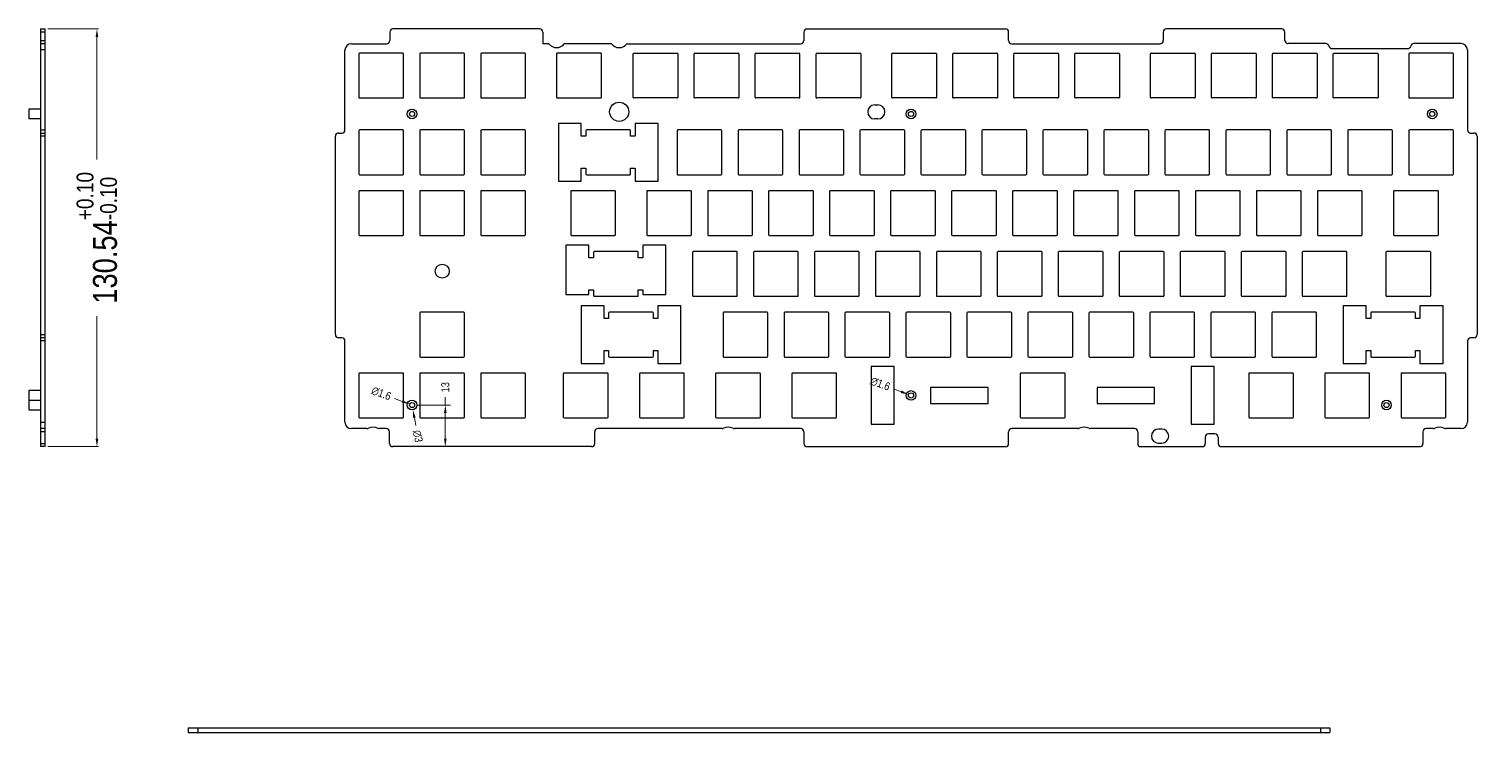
# Model space of a CAD drawing. Header units: millimetres. Extents: x 2821 to 3746, y 113 to 422.
# Drawn here: x 3293.8 to 3746.3, y 113 to 333 of the extents above; entities that cross this region are included whole.
import ezdxf

# ---------------------------------------------------------------- set-up
doc = ezdxf.new("R2010")
doc.units = ezdxf.units.MM
doc.header["$LTSCALE"] = 30.734
doc.layers.get('0').update_dxf_attribs({"linetype": 'CONTINUOUS'})
doc.styles.get("Standard").update_dxf_attribs({"font": 'txt', "width": 0.85})

msp = doc.modelspace()

# ---------------------------------------------------------------- linework, layer by layer
at = {"color": 5, "linetype": 'Continuous'}
for p, q in [((3297.45, 333.02), (3297.45, 202.47)), ((3297.45, 333.02), (3298.95, 333.02)), ((3298.95, 332.02), (3297.45, 332.02)), ((3298.95, 202.47), (3298.95, 333.02)), ((3406.59, 332.02), (3406.59, 329.37)), ((3453.42, 333.02), (3407.59, 333.02)), ((3535.94, 332.02), (3535.94, 329.37)), ((3536.94, 333.02), (3598.94, 333.02)), ((3599.94, 329.37), (3599.94, 332.02)), ((3648.26, 332.02), (3648.26, 329.37)), ((3685.26, 333.02), (3649.26, 333.02)), ((3686.26, 329.44), (3686.26, 332.02)), ((3297.45, 329.44), (3298.95, 329.44)), ((3297.45, 328.44), (3298.95, 328.44)), ((3298.95, 326.44), (3297.45, 326.44)), ((3392.59, 301.49), (3392.59, 326.37)), ((3394.59, 328.37), (3405.59, 328.37)), ((3456.32, 328.37), (3454.42, 328.37)), ((3475.86, 328.37), (3461.12, 328.37)), ((3480.83, 328.37), (3534.94, 328.37)), ((3480.83, 328.37), (3534.94, 328.37)), ((3600.94, 328.37), (3647.26, 328.37)), ((3699.06, 328.44), (3687.26, 328.44)), ((3701.01, 326.89), (3724.61, 326.89)), ((3741.29, 328.44), (3726.56, 328.44)), ((3743.29, 326.44), (3743.29, 301.49)), ((3396.9, 325.24), (3396.9, 311.64)), ((3410.7, 325.44), (3397.1, 325.44)), ((3410.9, 311.64), (3410.9, 325.24)), ((3415.95, 325.24), (3415.95, 311.64)), ((3429.75, 325.44), (3416.15, 325.44)), ((3429.95, 311.64), (3429.95, 325.24)), ((3435, 325.24), (3435, 311.64)), ((3448.8, 325.44), (3435.2, 325.44)), ((3449, 311.64), (3449, 325.24)), ((3458.72, 325.27), (3458.72, 311.67)), ((3472.52, 325.47), (3458.92, 325.47)), ((3472.72, 311.67), (3472.72, 325.27)), ((3482.63, 311.64), (3482.63, 325.24)), ((3482.83, 325.44), (3496.43, 325.44)), ((3496.63, 325.24), (3496.63, 311.64)), ((3501.68, 311.64), (3501.68, 325.24)), ((3501.88, 325.44), (3515.48, 325.44)), ((3515.68, 325.24), (3515.68, 311.64)), ((3520.73, 311.64), (3520.73, 325.24)), ((3520.93, 325.44), (3534.53, 325.44)), ((3534.73, 311.64), (3534.73, 325.24)), ((3539.78, 311.64), (3539.78, 325.24)), ((3539.98, 325.44), (3553.58, 325.44)), ((3553.78, 325.24), (3553.78, 311.64)), ((3563.43, 311.64), (3563.43, 325.24)), ((3563.63, 325.44), (3577.23, 325.44)), ((3577.43, 325.24), (3577.43, 311.64)), ((3582.48, 311.64), (3582.48, 325.24)), ((3582.68, 325.44), (3596.28, 325.44)), ((3596.48, 325.24), (3596.48, 311.64)), ((3601.53, 311.64), (3601.53, 325.24)), ((3601.73, 325.44), (3615.33, 325.44)), ((3615.53, 325.24), (3615.53, 311.64)), ((3620.58, 311.64), (3620.58, 325.24)), ((3620.78, 325.44), (3634.38, 325.44)), ((3634.58, 325.24), (3634.58, 311.64)), ((3644.24, 311.64), (3644.24, 325.24)), ((3644.44, 325.44), (3658.04, 325.44)), ((3658.24, 325.24), (3658.24, 311.64)), ((3663.29, 311.64), (3663.29, 325.24)), ((3663.49, 325.44), (3677.09, 325.44)), ((3677.29, 325.24), (3677.29, 311.64)), ((3682.34, 311.64), (3682.34, 325.24)), ((3682.54, 325.44), (3696.14, 325.44)), ((3696.34, 325.24), (3696.34, 311.64)), ((3701.39, 311.64), (3701.39, 325.24)), ((3701.59, 325.44), (3715.19, 325.44)), ((3715.39, 325.24), (3715.39, 311.64)), ((3724.95, 325.24), (3724.95, 311.64)), ((3738.75, 325.44), (3725.15, 325.44)), ((3738.95, 311.64), (3738.95, 325.24)), ((3293.85, 307.96), (3293.85, 304.96)), ((3297.45, 307.96), (3293.85, 307.96)), ((3397.1, 311.44), (3410.7, 311.44)), ((3416.15, 311.44), (3429.75, 311.44)), ((3435.2, 311.44), (3448.8, 311.44)), ((3458.92, 311.47), (3472.52, 311.47)), ((3496.43, 311.44), (3482.83, 311.44)), ((3515.48, 311.44), (3501.88, 311.44)), ((3534.53, 311.44), (3520.93, 311.44)), ((3553.58, 311.44), (3539.98, 311.44)), ((3558.1, 309.3), (3559.1, 309.3)), ((3577.23, 311.44), (3563.63, 311.44)), ((3596.28, 311.44), (3582.68, 311.44)), ((3615.33, 311.44), (3601.73, 311.44)), ((3634.38, 311.44), (3620.78, 311.44)), ((3658.04, 311.44), (3644.44, 311.44)), ((3677.09, 311.44), (3663.49, 311.44)), ((3696.14, 311.44), (3682.54, 311.44)), ((3715.19, 311.44), (3701.59, 311.44)), ((3725.15, 311.44), (3738.75, 311.44)), ((3297.45, 304.96), (3293.85, 304.96)), ((3466.42, 303.47), (3459.27, 303.47)), ((3459.27, 303.47), (3459.27, 285.47)), ((3466.42, 299.47), (3466.42, 303.47)), ((3490.45, 303.47), (3483.25, 303.47)), ((3483.25, 303.47), (3483.25, 299.47)), ((3490.45, 285.47), (3490.45, 303.47)), ((3559.1, 304.9), (3558.1, 304.9)), ((3297.45, 301.49), (3298.95, 301.49)), ((3297.45, 300.49), (3298.95, 300.49)), ((3298.95, 299.49), (3297.45, 299.49)), ((3389.59, 237.49), (3389.59, 299.49)), ((3390.59, 300.49), (3391.59, 300.49)), ((3396.9, 301.21), (3396.9, 287.71)), ((3410.65, 301.46), (3397.15, 301.46)), ((3410.9, 287.71), (3410.9, 301.21)), ((3415.95, 301.21), (3415.95, 287.71)), ((3429.7, 301.46), (3416.2, 301.46)), ((3429.95, 287.71), (3429.95, 301.21)), ((3435, 301.21), (3435, 287.71)), ((3448.75, 301.46), (3435.25, 301.46)), ((3449, 287.71), (3449, 301.21)), ((3467.86, 299.47), (3466.42, 299.47)), ((3467.86, 301.18), (3467.86, 299.47)), ((3481.55, 301.46), (3468.14, 301.46)), ((3481.83, 299.47), (3481.83, 301.18)), ((3483.13, 299.47), (3481.83, 299.47)), ((3496.35, 301.21), (3496.35, 287.71)), ((3510.1, 301.46), (3496.6, 301.46)), ((3510.35, 287.71), (3510.35, 301.21)), ((3515.4, 301.21), (3515.4, 287.71)), ((3529.15, 301.46), (3515.65, 301.46)), ((3529.4, 287.71), (3529.4, 301.21)), ((3534.45, 301.21), (3534.45, 287.71)), ((3548.2, 301.46), (3534.7, 301.46)), ((3548.45, 287.71), (3548.45, 301.21)), ((3553.5, 301.21), (3553.5, 287.71)), ((3567.25, 301.46), (3553.75, 301.46)), ((3567.5, 287.71), (3567.5, 301.21)), ((3572.55, 301.21), (3572.55, 287.71)), ((3586.3, 301.46), (3572.8, 301.46)), ((3586.55, 287.71), (3586.55, 301.21)), ((3591.6, 301.21), (3591.6, 287.71)), ((3605.35, 301.46), (3591.85, 301.46)), ((3605.6, 287.71), (3605.6, 301.21)), ((3610.65, 301.21), (3610.65, 287.71)), ((3624.4, 301.46), (3610.9, 301.46)), ((3624.65, 287.71), (3624.65, 301.21)), ((3629.7, 301.21), (3629.7, 287.71)), ((3643.45, 301.46), (3629.95, 301.46)), ((3643.7, 287.71), (3643.7, 301.21)), ((3648.75, 301.21), (3648.75, 287.71)), ((3662.5, 301.46), (3649, 301.46)), ((3662.75, 287.71), (3662.75, 301.21)), ((3667.8, 301.21), (3667.8, 287.71)), ((3681.55, 301.46), (3668.05, 301.46)), ((3681.8, 287.71), (3681.8, 301.21)), ((3686.85, 301.21), (3686.85, 287.71)), ((3700.6, 301.46), (3687.1, 301.46)), ((3700.85, 287.71), (3700.85, 301.21)), ((3705.9, 301.21), (3705.9, 287.71)), ((3719.65, 301.46), (3706.15, 301.46)), ((3719.9, 287.71), (3719.9, 301.21)), ((3724.95, 301.21), (3724.95, 287.71)), ((3738.7, 301.46), (3725.2, 301.46)), ((3738.95, 287.71), (3738.95, 301.21)), ((3744.29, 300.49), (3745.29, 300.49)), ((3746.29, 299.49), (3746.29, 237.49)), ((3397.15, 287.46), (3410.65, 287.46)), ((3416.2, 287.46), (3429.7, 287.46)), ((3435.25, 287.46), (3448.75, 287.46)), ((3459.27, 285.47), (3466.42, 285.47)), ((3466.42, 289.47), (3467.86, 289.47)), ((3466.42, 285.47), (3466.42, 289.47)), ((3467.86, 289.47), (3467.86, 287.74)), ((3468.14, 287.46), (3481.55, 287.46)), ((3481.83, 289.47), (3483.13, 289.47)), ((3481.83, 287.74), (3481.83, 289.47)), ((3483.25, 289.47), (3483.25, 285.47)), ((3483.25, 285.47), (3490.45, 285.47)), ((3496.6, 287.46), (3510.1, 287.46)), ((3515.65, 287.46), (3529.15, 287.46)), ((3534.7, 287.46), (3548.2, 287.46)), ((3553.75, 287.46), (3567.25, 287.46)), ((3572.8, 287.46), (3586.3, 287.46)), ((3591.85, 287.46), (3605.35, 287.46)), ((3610.9, 287.46), (3624.4, 287.46)), ((3629.95, 287.46), (3643.45, 287.46)), ((3649, 287.46), (3662.5, 287.46)), ((3668.05, 287.46), (3681.55, 287.46)), ((3687.1, 287.46), (3700.6, 287.46)), ((3706.15, 287.46), (3719.65, 287.46)), ((3725.2, 287.46), (3738.7, 287.46)), ((3396.9, 282.22), (3396.9, 268.72)), ((3410.65, 282.47), (3397.15, 282.47)), ((3410.9, 268.72), (3410.9, 282.22)), ((3415.95, 282.22), (3415.95, 268.72)), ((3429.7, 282.47), (3416.2, 282.47)), ((3429.95, 268.72), (3429.95, 282.22)), ((3435, 282.22), (3435, 268.72)), ((3448.75, 282.47), (3435.25, 282.47)), ((3449, 268.72), (3449, 282.22)), ((3463.11, 282.22), (3463.11, 268.72)), ((3476.86, 282.47), (3463.36, 282.47)), ((3477.11, 268.72), (3477.11, 282.22)), ((3486.86, 282.22), (3486.86, 268.72)), ((3500.61, 282.47), (3487.11, 282.47)), ((3500.86, 268.72), (3500.86, 282.22)), ((3505.91, 282.22), (3505.91, 268.72)), ((3519.66, 282.47), (3506.16, 282.47)), ((3519.91, 268.72), (3519.91, 282.22)), ((3524.96, 282.22), (3524.96, 268.72)), ((3538.71, 282.47), (3525.21, 282.47)), ((3538.96, 268.72), (3538.96, 282.22)), ((3544.01, 282.22), (3544.01, 268.72)), ((3557.76, 282.47), (3544.26, 282.47)), ((3558.01, 268.72), (3558.01, 282.22)), ((3563.06, 282.22), (3563.06, 268.72)), ((3576.81, 282.47), (3563.31, 282.47)), ((3577.06, 268.72), (3577.06, 282.22)), ((3582.11, 282.22), (3582.11, 268.72)), ((3595.86, 282.47), (3582.36, 282.47)), ((3596.11, 268.72), (3596.11, 282.22)), ((3601.16, 282.22), (3601.16, 268.72)), ((3614.91, 282.47), (3601.41, 282.47)), ((3615.16, 268.72), (3615.16, 282.22)), ((3620.21, 282.22), (3620.21, 268.72)), ((3633.96, 282.47), (3620.46, 282.47)), ((3634.21, 268.72), (3634.21, 282.22)), ((3639.26, 282.22), (3639.26, 268.72)), ((3653.01, 282.47), (3639.51, 282.47)), ((3653.26, 268.72), (3653.26, 282.22)), ((3658.31, 282.22), (3658.31, 268.72)), ((3672.06, 282.47), (3658.56, 282.47)), ((3672.31, 268.72), (3672.31, 282.22)), ((3677.36, 282.22), (3677.36, 268.72)), ((3691.11, 282.47), (3677.61, 282.47)), ((3691.36, 268.72), (3691.36, 282.22)), ((3696.41, 282.22), (3696.41, 268.72)), ((3710.16, 282.47), (3696.66, 282.47)), ((3710.41, 268.72), (3710.41, 282.22)), ((3720.2, 282.21), (3720.2, 268.71)), ((3733.95, 282.46), (3720.45, 282.46)), ((3734.2, 268.71), (3734.2, 282.21)), ((3397.15, 268.47), (3410.65, 268.47)), ((3416.2, 268.47), (3429.7, 268.47)), ((3435.25, 268.47), (3448.75, 268.47)), ((3463.36, 268.47), (3476.86, 268.47)), ((3487.11, 268.47), (3500.61, 268.47)), ((3506.16, 268.47), (3519.66, 268.47)), ((3525.21, 268.47), (3538.71, 268.47)), ((3544.26, 268.47), (3557.76, 268.47)), ((3563.31, 268.47), (3576.81, 268.47)), ((3582.36, 268.47), (3595.86, 268.47)), ((3601.41, 268.47), (3614.91, 268.47)), ((3620.46, 268.47), (3633.96, 268.47)), ((3639.51, 268.47), (3653.01, 268.47)), ((3658.56, 268.47), (3672.06, 268.47)), ((3677.61, 268.47), (3691.11, 268.47)), ((3696.66, 268.47), (3710.16, 268.47)), ((3720.45, 268.46), (3733.95, 268.46)), ((3468.82, 265.49), (3461.62, 265.49)), ((3461.62, 265.49), (3461.62, 249.99)), ((3468.82, 261.49), (3468.82, 265.49)), ((3470.22, 263.22), (3470.22, 261.49)), ((3483.97, 263.47), (3470.47, 263.47)), ((3484.22, 261.49), (3484.22, 263.22)), ((3492.82, 265.49), (3485.62, 265.49)), ((3485.62, 265.49), (3485.62, 261.49)), ((3492.82, 249.99), (3492.82, 265.49)), ((3501.16, 263.22), (3501.16, 249.72)), ((3514.91, 263.47), (3501.41, 263.47)), ((3515.16, 249.72), (3515.16, 263.22)), ((3520.21, 263.22), (3520.21, 249.72)), ((3533.96, 263.47), (3520.46, 263.47)), ((3534.21, 249.72), (3534.21, 263.22)), ((3539.26, 263.22), (3539.26, 249.72)), ((3553.01, 263.47), (3539.51, 263.47)), ((3553.26, 249.72), (3553.26, 263.22)), ((3558.31, 263.22), (3558.31, 249.72)), ((3572.06, 263.47), (3558.56, 263.47)), ((3572.31, 249.72), (3572.31, 263.22)), ((3577.36, 263.22), (3577.36, 249.72)), ((3591.11, 263.47), (3577.61, 263.47)), ((3591.36, 249.72), (3591.36, 263.22)), ((3596.41, 263.22), (3596.41, 249.72)), ((3610.16, 263.47), (3596.66, 263.47)), ((3610.41, 249.72), (3610.41, 263.22)), ((3615.46, 263.22), (3615.46, 249.72)), ((3629.21, 263.47), (3615.71, 263.47)), ((3629.46, 249.72), (3629.46, 263.22)), ((3634.51, 263.22), (3634.51, 249.72)), ((3648.26, 263.47), (3634.76, 263.47)), ((3648.51, 249.72), (3648.51, 263.22)), ((3653.56, 263.22), (3653.56, 249.72)), ((3667.31, 263.47), (3653.81, 263.47)), ((3667.56, 249.72), (3667.56, 263.22)), ((3672.61, 263.22), (3672.61, 249.72)), ((3686.36, 263.47), (3672.86, 263.47)), ((3686.61, 249.72), (3686.61, 263.22)), ((3691.66, 263.22), (3691.66, 249.72)), ((3705.41, 263.47), (3691.91, 263.47)), ((3705.66, 249.72), (3705.66, 263.22)), ((3717.82, 263.22), (3717.82, 249.72)), ((3731.57, 263.47), (3718.07, 263.47)), ((3731.82, 249.72), (3731.82, 263.22)), ((3470.22, 261.49), (3468.82, 261.49)), ((3485.62, 261.49), (3484.22, 261.49)), ((3461.62, 249.99), (3468.82, 249.99)), ((3468.82, 251.49), (3470.22, 251.49)), ((3468.82, 249.99), (3468.82, 251.49)), ((3470.22, 251.49), (3470.22, 249.72)), ((3470.47, 249.47), (3483.97, 249.47)), ((3484.22, 251.49), (3485.62, 251.49)), ((3484.22, 249.72), (3484.22, 251.49)), ((3485.62, 251.49), (3485.62, 249.99)), ((3485.62, 249.99), (3492.82, 249.99)), ((3501.41, 249.47), (3514.91, 249.47)), ((3520.46, 249.47), (3533.96, 249.47)), ((3539.51, 249.47), (3553.01, 249.47)), ((3558.56, 249.47), (3572.06, 249.47)), ((3577.61, 249.47), (3591.11, 249.47)), ((3596.66, 249.47), (3610.16, 249.47)), ((3615.71, 249.47), (3629.21, 249.47)), ((3634.76, 249.47), (3648.26, 249.47)), ((3653.81, 249.47), (3667.31, 249.47)), ((3672.86, 249.47), (3686.36, 249.47)), ((3691.91, 249.47), (3705.41, 249.47)), ((3718.07, 249.47), (3731.57, 249.47)), ((3429.7, 244.47), (3416.2, 244.47)), ((3473.57, 246.47), (3466.37, 246.47)), ((3466.37, 246.47), (3466.37, 228.47)), ((3473.57, 242.47), (3473.57, 246.47)), ((3488.72, 244.47), (3475.22, 244.47)), ((3497.57, 246.47), (3490.37, 246.47)), ((3490.37, 246.47), (3490.37, 242.47)), ((3497.57, 228.47), (3497.57, 246.47)), ((3524.46, 244.47), (3510.96, 244.47)), ((3543.51, 244.47), (3530.01, 244.47)), ((3562.56, 244.47), (3549.06, 244.47)), ((3581.61, 244.47), (3568.11, 244.47)), ((3600.66, 244.47), (3587.16, 244.47)), ((3619.71, 244.47), (3606.21, 244.47)), ((3638.76, 244.47), (3625.26, 244.47)), ((3657.81, 244.47), (3644.31, 244.47)), ((3676.86, 244.47), (3663.36, 244.47)), ((3695.91, 244.47), (3682.41, 244.47)), ((3704.47, 246.47), (3704.47, 228.47)), ((3711.67, 246.47), (3704.47, 246.47)), ((3711.67, 242.47), (3711.67, 246.47)), ((3726.82, 244.47), (3713.32, 244.47)), ((3728.47, 246.47), (3728.47, 242.47)), ((3735.67, 246.47), (3728.47, 246.47)), ((3735.67, 228.47), (3735.67, 246.47)), ((3415.95, 244.22), (3415.95, 230.72)), ((3429.95, 230.72), (3429.95, 244.22)), ((3474.97, 242.47), (3473.57, 242.47)), ((3474.97, 244.22), (3474.97, 242.47)), ((3488.97, 242.47), (3488.97, 244.22)), ((3490.37, 242.47), (3488.97, 242.47)), ((3510.71, 244.22), (3510.71, 230.72)), ((3524.71, 230.72), (3524.71, 244.22)), ((3529.76, 244.22), (3529.76, 230.72)), ((3543.76, 230.72), (3543.76, 244.22)), ((3548.81, 244.22), (3548.81, 230.72)), ((3562.81, 230.72), (3562.81, 244.22)), ((3567.86, 244.22), (3567.86, 230.72)), ((3581.86, 230.72), (3581.86, 244.22)), ((3586.91, 244.22), (3586.91, 230.72)), ((3600.91, 230.72), (3600.91, 244.22)), ((3605.96, 244.22), (3605.96, 230.72)), ((3619.96, 230.72), (3619.96, 244.22)), ((3625.01, 244.22), (3625.01, 230.72)), ((3639.01, 230.72), (3639.01, 244.22)), ((3644.06, 244.22), (3644.06, 230.72)), ((3658.06, 230.72), (3658.06, 244.22)), ((3663.11, 244.22), (3663.11, 230.72)), ((3677.11, 230.72), (3677.11, 244.22)), ((3682.16, 244.22), (3682.16, 230.72)), ((3696.16, 230.72), (3696.16, 244.22)), ((3713.07, 242.47), (3711.67, 242.47)), ((3713.07, 244.22), (3713.07, 242.47)), ((3727.07, 242.47), (3727.07, 244.22)), ((3728.47, 242.47), (3727.07, 242.47)), ((3297.45, 237.49), (3298.95, 237.49)), ((3298.95, 236.49), (3297.45, 236.49)), ((3298.95, 235.49), (3297.45, 235.49)), ((3391.59, 236.49), (3390.59, 236.49)), ((3392.59, 210.1), (3392.59, 235.49)), ((3743.29, 235.49), (3743.29, 210.1)), ((3745.29, 236.49), (3744.29, 236.49)), ((3473.57, 232.47), (3474.97, 232.47)), ((3473.57, 228.47), (3473.57, 232.47)), ((3474.97, 232.47), (3474.97, 230.72)), ((3488.97, 232.47), (3490.37, 232.47)), ((3488.97, 230.72), (3488.97, 232.47)), ((3490.37, 232.47), (3490.37, 228.47)), ((3711.67, 228.47), (3711.67, 232.47)), ((3711.67, 232.47), (3713.07, 232.47)), ((3713.07, 232.47), (3713.07, 230.72)), ((3727.07, 230.72), (3727.07, 232.47)), ((3727.07, 232.47), (3728.47, 232.47)), ((3728.47, 232.47), (3728.47, 228.47)), ((3416.2, 230.47), (3429.7, 230.47)), ((3466.37, 228.47), (3473.57, 228.47)), ((3466.37, 228.47), (3473.57, 228.47)), ((3475.22, 230.47), (3488.72, 230.47)), ((3490.37, 228.47), (3497.57, 228.47)), ((3490.37, 228.47), (3497.57, 228.47)), ((3510.96, 230.47), (3524.46, 230.47)), ((3530.01, 230.47), (3543.51, 230.47)), ((3549.06, 230.47), (3562.56, 230.47)), ((3564.16, 227.47), (3556.96, 227.47)), ((3556.96, 227.47), (3556.96, 209.47)), ((3564.16, 209.47), (3564.16, 227.47)), ((3568.11, 230.47), (3581.61, 230.47)), ((3587.16, 230.47), (3600.66, 230.47)), ((3606.21, 230.47), (3619.71, 230.47)), ((3625.26, 230.47), (3638.76, 230.47)), ((3644.31, 230.47), (3657.81, 230.47)), ((3656.96, 227.47), (3656.96, 209.47)), ((3664.16, 227.47), (3656.96, 227.47)), ((3663.36, 230.47), (3676.86, 230.47)), ((3664.16, 209.47), (3664.16, 227.47)), ((3682.41, 230.47), (3695.91, 230.47)), ((3704.47, 228.47), (3711.67, 228.47)), ((3704.47, 228.47), (3711.67, 228.47)), ((3713.32, 230.47), (3726.82, 230.47)), ((3728.47, 228.47), (3735.67, 228.47)), ((3728.47, 228.47), (3735.67, 228.47)), ((3396.9, 225.22), (3396.9, 211.72)), ((3410.65, 225.47), (3397.15, 225.47)), ((3410.9, 211.72), (3410.9, 225.22)), ((3415.95, 225.22), (3415.95, 211.72)), ((3429.7, 225.47), (3416.2, 225.47)), ((3429.95, 211.72), (3429.95, 225.22)), ((3435, 225.22), (3435, 211.72)), ((3448.75, 225.47), (3435.25, 225.47)), ((3449, 211.72), (3449, 225.22)), ((3460.79, 225.22), (3460.79, 211.72)), ((3474.54, 225.47), (3461.04, 225.47)), ((3474.79, 211.72), (3474.79, 225.22)), ((3484.59, 225.22), (3484.59, 211.72)), ((3498.34, 225.47), (3484.84, 225.47)), ((3498.59, 211.72), (3498.59, 225.22)), ((3508.39, 225.22), (3508.39, 211.72)), ((3522.14, 225.47), (3508.64, 225.47)), ((3522.39, 211.72), (3522.39, 225.22)), ((3532.19, 225.22), (3532.19, 211.72)), ((3545.94, 225.47), (3532.44, 225.47)), ((3546.19, 211.72), (3546.19, 225.22)), ((3603.56, 225.27), (3603.56, 211.67)), ((3617.36, 225.47), (3603.76, 225.47)), ((3617.56, 211.67), (3617.56, 225.27)), ((3674.94, 225.22), (3674.94, 211.72)), ((3688.69, 225.47), (3675.19, 225.47)), ((3688.94, 211.72), (3688.94, 225.22)), ((3698.74, 225.22), (3698.74, 211.72)), ((3712.49, 225.47), (3698.99, 225.47)), ((3712.74, 211.72), (3712.74, 225.22)), ((3722.54, 225.22), (3722.54, 211.72)), ((3736.29, 225.47), (3722.79, 225.47)), ((3736.54, 211.72), (3736.54, 225.22)), ((3297.45, 219.97), (3293.85, 219.97)), ((3293.85, 219.97), (3293.85, 213.97)), ((3593.56, 220.97), (3575.56, 220.97)), ((3575.56, 220.97), (3575.56, 215.97)), ((3593.56, 215.97), (3593.56, 220.97)), ((3627.56, 220.97), (3627.56, 215.97)), ((3645.56, 220.97), (3627.56, 220.97)), ((3645.56, 215.97), (3645.56, 220.97)), ((3293.85, 216.97), (3297.45, 216.97)), ((3293.85, 213.97), (3297.45, 213.97)), ((3575.56, 215.97), (3593.56, 215.97)), ((3627.56, 215.97), (3645.56, 215.97)), ((3297.45, 210.1), (3298.95, 210.1)), ((3397.15, 211.47), (3410.65, 211.47)), ((3416.2, 211.47), (3429.7, 211.47)), ((3435.25, 211.47), (3448.75, 211.47)), ((3461.04, 211.47), (3474.54, 211.47)), ((3484.84, 211.47), (3498.34, 211.47)), ((3508.64, 211.47), (3522.14, 211.47)), ((3532.44, 211.47), (3545.94, 211.47)), ((3556.96, 209.47), (3564.16, 209.47)), ((3603.76, 211.47), (3617.36, 211.47)), ((3656.96, 209.47), (3664.16, 209.47)), ((3675.19, 211.47), (3688.69, 211.47)), ((3698.99, 211.47), (3712.49, 211.47)), ((3722.79, 211.47), (3736.29, 211.47)), ((3298.95, 208.1), (3297.45, 208.1)), ((3298.95, 207.1), (3297.45, 207.1)), ((3399.45, 208.1), (3394.59, 208.1)), ((3405.49, 208.1), (3403.26, 208.1)), ((3406.49, 203.47), (3406.49, 207.1)), ((3470.62, 203.47), (3470.62, 207.1)), ((3510.44, 208.1), (3471.62, 208.1)), ((3534.94, 208.1), (3514.24, 208.1)), ((3535.94, 207.1), (3535.94, 203.47)), ((3599.94, 203.47), (3599.94, 207.1)), ((3621.64, 208.1), (3600.94, 208.1)), ((3639.26, 208.1), (3625.44, 208.1)), ((3640.26, 207.1), (3640.26, 203.47)), ((3647.76, 207.97), (3646.76, 207.97)), ((3661.39, 205.47), (3661.39, 203.47)), ((3664.39, 206.47), (3662.39, 206.47)), ((3665.39, 205.47), (3665.39, 203.47)), ((3729.39, 207.1), (3729.39, 203.47)), ((3732.62, 208.1), (3730.39, 208.1)), ((3741.29, 208.1), (3736.43, 208.1)), ((3297.45, 203.47), (3298.95, 203.47)), ((3298.95, 202.47), (3297.45, 202.47)), ((3469.62, 202.47), (3407.49, 202.47)), ((3536.94, 202.47), (3598.94, 202.47)), ((3641.26, 202.47), (3660.39, 202.47)), ((3646.76, 203.57), (3647.76, 203.57)), ((3666.39, 202.47), (3728.39, 202.47))]:
    msp.add_line(p, q, dxfattribs=at)
at = {"color": 5, "lineweight": 5}
for p, q in [((3299.7, 333.02), (3315.59, 333.02)), ((3315.09, 330.52), (3315.09, 292.24)), ((3315.09, 204.97), (3315.09, 243.25)), ((3408.11, 217.51), (3410.45, 216.63)), ((3423.93, 215.47), (3423.93, 217.97)), ((3564.01, 220.51), (3566.35, 219.63)), ((3415.19, 215.47), (3425.58, 215.47)), ((3423.93, 204.97), (3423.93, 212.97)), ((3414.7, 209.08), (3414.26, 211.54)), ((3299.7, 202.47), (3315.59, 202.47)), ((3415.19, 202.47), (3425.58, 202.47))]:
    msp.add_line(p, q, dxfattribs=at)
at = {"color": 5}
for p, q in [((3454.42, 332.02), (3454.42, 328.37)), ((3343.64, 114.58), (3700.34, 114.58)), ((3343.64, 114.58), (3343.64, 113.08)), ((3346.64, 114.7), (3346.64, 112.96)), ((3697.34, 114.7), (3697.34, 112.96)), ((3700.34, 114.58), (3700.34, 113.08)), ((3343.64, 113.08), (3700.34, 113.08))]:
    msp.add_line(p, q, dxfattribs=at)
at = {"color": 5, "linetype": 'Continuous'}
for centre, radius in [((3413.54, 306.46), 1.5), ((3478.26, 307.14), 3), ((3569.44, 306.46), 1.5), ((3732.29, 306.46), 1.5), ((3413.54, 306.46), 0.8), ((3569.44, 306.46), 0.8), ((3732.29, 306.46), 0.8), ((3422.97, 257.31), 2.2), ((3569.44, 218.47), 1.5), ((3569.44, 218.47), 0.8), ((3413.54, 215.47), 1.5), ((3413.54, 215.47), 0.8), ((3718, 215.47), 1.5), ((3718, 215.47), 1.5), ((3718, 215.47), 0.8), ((3718, 215.47), 0.8)]:
    msp.add_circle(centre, radius, dxfattribs=at)
for centre, radius, start, end in [((3407.59, 332.02), 1, 90, 180), ((3453.42, 332.02), 1, 0, 90), ((3536.94, 332.02), 1, 90, 180), ((3598.94, 332.02), 1, 0, 90), ((3649.26, 332.02), 1, 90, 180), ((3685.26, 332.02), 1, 0, 90), ((3394.59, 326.37), 2, 90, 180), ((3405.59, 329.37), 1, 270, 0), ((3458.72, 330.17), 3, 216.8664, 323.1336), ((3478.26, 330.17), 3, 216.8664, 322.7354), ((3480.83, 327.37), 1, 90.0029, 100.4668), ((3534.94, 329.37), 1, 270, 0), ((3600.94, 329.37), 1, 180, 270), ((3647.26, 329.37), 1, 270, 0), ((3687.26, 329.44), 1, 180, 270), ((3699.06, 327.44), 1, 13.0029, 90), ((3701.01, 327.89), 1, 193.0029, 270), ((3724.61, 327.89), 1, 270, 346.9971), ((3726.56, 327.44), 1, 90, 166.9971), ((3741.29, 326.44), 2, 360, 90), ((3397.1, 325.24), 0.2, 90, 180), ((3410.7, 325.24), 0.2, 0, 90), ((3416.15, 325.24), 0.2, 90, 180), ((3429.75, 325.24), 0.2, 0, 90), ((3435.2, 325.24), 0.2, 90, 180), ((3448.8, 325.24), 0.2, 0, 90), ((3458.92, 325.27), 0.2, 90, 180), ((3472.52, 325.27), 0.2, 0, 90), ((3482.83, 325.24), 0.2, 90, 180), ((3496.43, 325.24), 0.2, 0, 90), ((3501.88, 325.24), 0.2, 90, 180), ((3515.48, 325.24), 0.2, 0, 90), ((3520.93, 325.24), 0.2, 90, 180), ((3534.53, 325.24), 0.2, 0, 90), ((3539.98, 325.24), 0.2, 90, 180), ((3553.58, 325.24), 0.2, 0, 90), ((3563.63, 325.24), 0.2, 90, 180), ((3577.23, 325.24), 0.2, 0, 90), ((3582.68, 325.24), 0.2, 90, 180), ((3596.28, 325.24), 0.2, 0, 90), ((3601.73, 325.24), 0.2, 90, 180), ((3615.33, 325.24), 0.2, 0, 90), ((3620.78, 325.24), 0.2, 90, 180), ((3634.38, 325.24), 0.2, 0, 90), ((3644.44, 325.24), 0.2, 90, 180), ((3658.04, 325.24), 0.2, 0, 90), ((3663.49, 325.24), 0.2, 90, 180), ((3677.09, 325.24), 0.2, 0, 90), ((3682.54, 325.24), 0.2, 90, 180), ((3696.14, 325.24), 0.2, 0, 90), ((3701.59, 325.24), 0.2, 90, 180), ((3715.19, 325.24), 0.2, 0, 90), ((3397.1, 311.64), 0.2, 180, 270), ((3410.7, 311.64), 0.2, 270, 0), ((3416.15, 311.64), 0.2, 180, 270), ((3429.75, 311.64), 0.2, 270, 0), ((3435.2, 311.64), 0.2, 180, 270), ((3448.8, 311.64), 0.2, 270, 0), ((3458.92, 311.67), 0.2, 180, 270), ((3472.52, 311.67), 0.2, 270, 0), ((3482.83, 311.64), 0.2, 180, 270), ((3496.43, 311.64), 0.2, 270, 0), ((3501.88, 311.64), 0.2, 180, 270), ((3515.48, 311.64), 0.2, 270, 0), ((3520.93, 311.64), 0.2, 180, 270), ((3534.53, 311.64), 0.2, 270, 0), ((3539.98, 311.64), 0.2, 180, 270), ((3553.58, 311.64), 0.2, 270, 0), ((3558.1, 307.1), 2.2, 90, 270), ((3559.1, 307.1), 2.2, 270, 90), ((3563.63, 311.64), 0.2, 180, 270), ((3577.23, 311.64), 0.2, 270, 0), ((3582.68, 311.64), 0.2, 180, 270), ((3596.28, 311.64), 0.2, 270, 0), ((3601.73, 311.64), 0.2, 180, 270), ((3615.33, 311.64), 0.2, 270, 0), ((3620.78, 311.64), 0.2, 180, 270), ((3634.38, 311.64), 0.2, 270, 0), ((3644.44, 311.64), 0.2, 180, 270), ((3658.04, 311.64), 0.2, 270, 0), ((3663.49, 311.64), 0.2, 180, 270), ((3677.09, 311.64), 0.2, 270, 0), ((3682.54, 311.64), 0.2, 180, 270), ((3696.14, 311.64), 0.2, 270, 0), ((3701.59, 311.64), 0.2, 180, 270), ((3715.19, 311.64), 0.2, 270, 0), ((3725.15, 311.64), 0.2, 180, 270), ((3738.75, 311.64), 0.2, 270, 0), ((3390.59, 299.49), 1, 90, 180), ((3391.59, 301.49), 1, 270, 0), ((3397.15, 301.21), 0.25, 90, 180), ((3410.65, 301.21), 0.25, 0, 90), ((3416.2, 301.21), 0.25, 90, 180), ((3429.7, 301.21), 0.25, 360, 90), ((3435.25, 301.21), 0.25, 90, 180), ((3448.75, 301.21), 0.25, 360, 90), ((3468.14, 301.18), 0.28, 90, 180), ((3481.55, 301.18), 0.28, 0, 90), ((3496.6, 301.21), 0.25, 90, 180), ((3510.1, 301.21), 0.25, 0, 90), ((3515.65, 301.21), 0.25, 90, 180), ((3529.15, 301.21), 0.25, 0, 90), ((3534.7, 301.21), 0.25, 90, 180), ((3548.2, 301.21), 0.25, 0, 90), ((3553.75, 301.21), 0.25, 90, 180), ((3567.25, 301.21), 0.25, 360, 90), ((3572.8, 301.21), 0.25, 90, 180), ((3586.3, 301.21), 0.25, 0, 90), ((3591.85, 301.21), 0.25, 90, 180), ((3605.35, 301.21), 0.25, 0, 90), ((3610.9, 301.21), 0.25, 90, 180), ((3624.4, 301.21), 0.25, 0, 90), ((3629.95, 301.21), 0.25, 90, 180), ((3643.45, 301.21), 0.25, 0, 90), ((3649, 301.21), 0.25, 90, 180), ((3662.5, 301.21), 0.25, 0, 90), ((3668.05, 301.21), 0.25, 90, 180), ((3681.55, 301.21), 0.25, 0, 90), ((3687.1, 301.21), 0.25, 90, 180), ((3700.6, 301.21), 0.25, 0, 90), ((3706.15, 301.21), 0.25, 90, 180), ((3719.65, 301.21), 0.25, 0, 90), ((3725.2, 301.21), 0.25, 90, 180), ((3738.7, 301.21), 0.25, 0, 90), ((3744.29, 301.49), 1, 180, 270), ((3745.29, 299.49), 1, 360, 90), ((3397.15, 287.71), 0.25, 180, 270), ((3410.65, 287.71), 0.25, 270, 0), ((3416.2, 287.71), 0.25, 180, 270), ((3429.7, 287.71), 0.25, 270, 0), ((3435.25, 287.71), 0.25, 180, 270), ((3448.75, 287.71), 0.25, 270, 0), ((3468.14, 287.74), 0.28, 180, 270), ((3481.55, 287.74), 0.28, 270, 0), ((3496.6, 287.71), 0.25, 180, 270), ((3510.1, 287.71), 0.25, 270, 0), ((3515.65, 287.71), 0.25, 180, 270), ((3529.15, 287.71), 0.25, 270, 0), ((3534.7, 287.71), 0.25, 180, 270), ((3548.2, 287.71), 0.25, 270, 0), ((3553.75, 287.71), 0.25, 180, 270), ((3567.25, 287.71), 0.25, 270, 0), ((3572.8, 287.71), 0.25, 180, 270), ((3586.3, 287.71), 0.25, 270, 0), ((3591.85, 287.71), 0.25, 180, 270), ((3605.35, 287.71), 0.25, 270, 0), ((3610.9, 287.71), 0.25, 180, 270), ((3624.4, 287.71), 0.25, 270, 0), ((3629.95, 287.71), 0.25, 180, 270), ((3643.45, 287.71), 0.25, 270, 0), ((3649, 287.71), 0.25, 180, 270), ((3662.5, 287.71), 0.25, 270, 0), ((3668.05, 287.71), 0.25, 180, 270), ((3681.55, 287.71), 0.25, 270, 0), ((3687.1, 287.71), 0.25, 180, 270), ((3700.6, 287.71), 0.25, 270, 0), ((3706.15, 287.71), 0.25, 180, 270), ((3719.65, 287.71), 0.25, 270, 0), ((3725.2, 287.71), 0.25, 180, 270), ((3738.7, 287.71), 0.25, 270, 0), ((3397.15, 282.22), 0.25, 90, 180), ((3410.65, 282.22), 0.25, 0, 90), ((3416.2, 282.22), 0.25, 90, 180), ((3429.7, 282.22), 0.25, 360, 90), ((3435.25, 282.22), 0.25, 90, 180), ((3448.75, 282.22), 0.25, 360, 90), ((3463.36, 282.22), 0.25, 90, 180), ((3476.86, 282.22), 0.25, 0, 90), ((3487.11, 282.22), 0.25, 90, 180), ((3500.61, 282.22), 0.25, 360, 90), ((3506.16, 282.22), 0.25, 90, 180), ((3519.66, 282.22), 0.25, 0, 90), ((3525.21, 282.22), 0.25, 90, 180), ((3538.71, 282.22), 0.25, 0, 90), ((3544.26, 282.22), 0.25, 90, 180), ((3557.76, 282.22), 0.25, 0, 90), ((3563.31, 282.22), 0.25, 90, 180), ((3576.81, 282.22), 0.25, 0, 90), ((3582.36, 282.22), 0.25, 90, 180), ((3595.86, 282.22), 0.25, 360, 90), ((3601.41, 282.22), 0.25, 90, 180), ((3614.91, 282.22), 0.25, 0, 90), ((3620.46, 282.22), 0.25, 90, 180), ((3633.96, 282.22), 0.25, 0, 90), ((3639.51, 282.22), 0.25, 90, 180), ((3653.01, 282.22), 0.25, 0, 90), ((3658.56, 282.22), 0.25, 90, 180), ((3672.06, 282.22), 0.25, 0, 90), ((3677.61, 282.22), 0.25, 90, 180), ((3691.11, 282.22), 0.25, 0, 90), ((3696.66, 282.22), 0.25, 90, 180), ((3710.16, 282.22), 0.25, 0, 90), ((3720.45, 282.21), 0.25, 90, 180), ((3733.95, 282.21), 0.25, 0, 90), ((3397.15, 268.72), 0.25, 180, 270), ((3410.65, 268.72), 0.25, 270, 0), ((3416.2, 268.72), 0.25, 180, 270), ((3429.7, 268.72), 0.25, 270, 0), ((3435.25, 268.72), 0.25, 180, 270), ((3448.75, 268.72), 0.25, 270, 0), ((3463.36, 268.72), 0.25, 180, 270), ((3476.86, 268.72), 0.25, 270, 0), ((3487.11, 268.72), 0.25, 180, 270), ((3500.61, 268.72), 0.25, 270, 0), ((3506.16, 268.72), 0.25, 180, 270), ((3519.66, 268.72), 0.25, 270, 0), ((3525.21, 268.72), 0.25, 180, 270), ((3538.71, 268.72), 0.25, 270, 0), ((3544.26, 268.72), 0.25, 180, 270), ((3557.76, 268.72), 0.25, 270, 0), ((3563.31, 268.72), 0.25, 180, 270), ((3576.81, 268.72), 0.25, 270, 0), ((3582.36, 268.72), 0.25, 180, 270), ((3595.86, 268.72), 0.25, 270, 0), ((3601.41, 268.72), 0.25, 180, 270), ((3614.91, 268.72), 0.25, 270, 0), ((3620.46, 268.72), 0.25, 180, 270), ((3633.96, 268.72), 0.25, 270, 0), ((3639.51, 268.72), 0.25, 180, 270), ((3653.01, 268.72), 0.25, 270, 0), ((3658.56, 268.72), 0.25, 180, 270), ((3672.06, 268.72), 0.25, 270, 0), ((3677.61, 268.72), 0.25, 180, 270), ((3691.11, 268.72), 0.25, 270, 0), ((3696.66, 268.72), 0.25, 180, 270), ((3710.16, 268.72), 0.25, 270, 0), ((3720.45, 268.71), 0.25, 180, 270), ((3733.95, 268.71), 0.25, 270, 0), ((3470.47, 263.22), 0.25, 90, 180), ((3483.97, 263.22), 0.25, 360, 90), ((3501.41, 263.22), 0.25, 90, 180), ((3514.91, 263.22), 0.25, 0, 90), ((3520.46, 263.22), 0.25, 90, 180), ((3533.96, 263.22), 0.25, 0, 90), ((3539.51, 263.22), 0.25, 90, 180), ((3553.01, 263.22), 0.25, 0, 90), ((3558.56, 263.22), 0.25, 90, 180), ((3572.06, 263.22), 0.25, 0, 90), ((3577.61, 263.22), 0.25, 90, 180), ((3591.11, 263.22), 0.25, 0, 90), ((3596.66, 263.22), 0.25, 90, 180), ((3610.16, 263.22), 0.25, 0, 90), ((3615.71, 263.22), 0.25, 90, 180), ((3629.21, 263.22), 0.25, 0, 90), ((3634.76, 263.22), 0.25, 90, 180), ((3648.26, 263.22), 0.25, 0, 90), ((3653.81, 263.22), 0.25, 90, 180), ((3667.31, 263.22), 0.25, 0, 90), ((3672.86, 263.22), 0.25, 90, 180), ((3686.36, 263.22), 0.25, 0, 90), ((3691.91, 263.22), 0.25, 90, 180), ((3705.41, 263.22), 0.25, 0, 90), ((3718.07, 263.22), 0.25, 90, 180), ((3731.57, 263.22), 0.25, 0, 90), ((3470.47, 249.72), 0.25, 180, 270), ((3483.97, 249.72), 0.25, 270, 0), ((3501.41, 249.72), 0.25, 180, 270), ((3514.91, 249.72), 0.25, 270, 0), ((3520.46, 249.72), 0.25, 180, 270), ((3533.96, 249.72), 0.25, 270, 0), ((3539.51, 249.72), 0.25, 180, 270), ((3553.01, 249.72), 0.25, 270, 0), ((3558.56, 249.72), 0.25, 180, 270), ((3572.06, 249.72), 0.25, 270, 0), ((3577.61, 249.72), 0.25, 180, 270), ((3591.11, 249.72), 0.25, 270, 0), ((3596.66, 249.72), 0.25, 180, 270), ((3610.16, 249.72), 0.25, 270, 0), ((3615.71, 249.72), 0.25, 180, 270), ((3629.21, 249.72), 0.25, 270, 0), ((3634.76, 249.72), 0.25, 180, 270), ((3648.26, 249.72), 0.25, 270, 0), ((3653.81, 249.72), 0.25, 180, 270), ((3667.31, 249.72), 0.25, 270, 0), ((3672.86, 249.72), 0.25, 180, 270), ((3686.36, 249.72), 0.25, 270, 0), ((3691.91, 249.72), 0.25, 180, 270), ((3705.41, 249.72), 0.25, 270, 0), ((3718.07, 249.72), 0.25, 180, 270), ((3731.57, 249.72), 0.25, 270, 0), ((3416.2, 244.22), 0.25, 90, 180), ((3429.7, 244.22), 0.25, 360, 90), ((3475.22, 244.22), 0.25, 90, 180), ((3488.72, 244.22), 0.25, 0, 90), ((3510.96, 244.22), 0.25, 90, 180), ((3524.46, 244.22), 0.25, 360, 90), ((3530.01, 244.22), 0.25, 90, 180), ((3543.51, 244.22), 0.25, 0, 90), ((3549.06, 244.22), 0.25, 90, 180), ((3562.56, 244.22), 0.25, 0, 90), ((3568.11, 244.22), 0.25, 90, 180), ((3581.61, 244.22), 0.25, 0, 90), ((3587.16, 244.22), 0.25, 90, 180), ((3600.66, 244.22), 0.25, 0, 90), ((3606.21, 244.22), 0.25, 90, 180), ((3619.71, 244.22), 0.25, 0, 90), ((3625.26, 244.22), 0.25, 90, 180), ((3638.76, 244.22), 0.25, 0, 90), ((3644.31, 244.22), 0.25, 90, 180), ((3657.81, 244.22), 0.25, 0, 90), ((3663.36, 244.22), 0.25, 90, 180), ((3676.86, 244.22), 0.25, 0, 90), ((3682.41, 244.22), 0.25, 90, 180), ((3695.91, 244.22), 0.25, 0, 90), ((3713.32, 244.22), 0.25, 90, 180), ((3726.82, 244.22), 0.25, 0, 90), ((3390.59, 237.49), 1, 180, 270), ((3391.59, 235.49), 1, 360, 90), ((3744.29, 235.49), 1, 90, 180), ((3745.29, 237.49), 1, 270, 0), ((3416.2, 230.72), 0.25, 180, 270), ((3429.7, 230.72), 0.25, 270, 0), ((3475.22, 230.72), 0.25, 180, 270), ((3488.72, 230.72), 0.25, 270, 0), ((3510.96, 230.72), 0.25, 180, 270), ((3524.46, 230.72), 0.25, 270, 0), ((3530.01, 230.72), 0.25, 180, 270), ((3543.51, 230.72), 0.25, 270, 0), ((3549.06, 230.72), 0.25, 180, 270), ((3562.56, 230.72), 0.25, 270, 0), ((3568.11, 230.72), 0.25, 180, 270), ((3581.61, 230.72), 0.25, 270, 0), ((3587.16, 230.72), 0.25, 180, 270), ((3600.66, 230.72), 0.25, 270, 0), ((3606.21, 230.72), 0.25, 180, 270), ((3619.71, 230.72), 0.25, 270, 0), ((3625.26, 230.72), 0.25, 180, 270), ((3638.76, 230.72), 0.25, 270, 0), ((3644.31, 230.72), 0.25, 180, 270), ((3657.81, 230.72), 0.25, 270, 0), ((3663.36, 230.72), 0.25, 180, 270), ((3676.86, 230.72), 0.25, 270, 0), ((3682.41, 230.72), 0.25, 180, 270), ((3695.91, 230.72), 0.25, 270, 0), ((3713.32, 230.72), 0.25, 180, 270), ((3726.82, 230.72), 0.25, 270, 0), ((3397.15, 225.22), 0.25, 90, 180), ((3410.65, 225.22), 0.25, 0, 90), ((3416.2, 225.22), 0.25, 90, 180), ((3429.7, 225.22), 0.25, 360, 90), ((3435.25, 225.22), 0.25, 90, 180), ((3448.75, 225.22), 0.25, 360, 90), ((3461.04, 225.22), 0.25, 90, 180), ((3474.54, 225.22), 0.25, 0, 90), ((3484.84, 225.22), 0.25, 90, 180), ((3498.34, 225.22), 0.25, 0, 90), ((3508.64, 225.22), 0.25, 90, 180), ((3522.14, 225.22), 0.25, 0, 90), ((3532.44, 225.22), 0.25, 90, 180), ((3545.94, 225.22), 0.25, 0, 90), ((3603.76, 225.27), 0.2, 90, 180), ((3617.36, 225.27), 0.2, 360, 90), ((3675.19, 225.22), 0.25, 90, 180), ((3688.69, 225.22), 0.25, 0, 90), ((3698.99, 225.22), 0.25, 90, 180), ((3712.49, 225.22), 0.25, 0, 90), ((3722.79, 225.22), 0.25, 90, 180), ((3736.29, 225.22), 0.25, 0, 90), ((3394.59, 210.1), 2, 180, 270), ((3397.15, 211.72), 0.25, 180, 270), ((3399.45, 209.1), 1, 270, 297.6634), ((3401.36, 205.47), 3.1, 62.3366, 117.6634), ((3403.26, 209.1), 1, 242.3366, 270), ((3410.65, 211.72), 0.25, 270, 0), ((3416.2, 211.72), 0.25, 180, 270), ((3429.7, 211.72), 0.25, 270, 0), ((3435.25, 211.72), 0.25, 180, 270), ((3448.75, 211.72), 0.25, 270, 0), ((3461.04, 211.72), 0.25, 180, 270), ((3474.54, 211.72), 0.25, 270, 0), ((3484.84, 211.72), 0.25, 180, 270), ((3498.34, 211.72), 0.25, 270, 0), ((3508.64, 211.72), 0.25, 180, 270), ((3510.44, 209.1), 1, 270, 297.6634), ((3512.34, 205.47), 3.1, 62.3366, 117.6634), ((3514.24, 209.1), 1, 242.3366, 270), ((3522.14, 211.72), 0.25, 270, 0), ((3532.44, 211.72), 0.25, 180, 270), ((3545.94, 211.72), 0.25, 270, 0), ((3603.76, 211.67), 0.2, 180, 270), ((3617.36, 211.67), 0.2, 270, 0), ((3621.64, 209.1), 1, 270, 297.6634), ((3623.54, 205.47), 3.1, 62.3366, 117.6634), ((3625.44, 209.1), 1, 242.3366, 270), ((3675.19, 211.72), 0.25, 180, 270), ((3688.69, 211.72), 0.25, 270, 0), ((3698.99, 211.72), 0.25, 180, 270), ((3712.49, 211.72), 0.25, 270, 0), ((3722.79, 211.72), 0.25, 180, 270), ((3732.62, 209.1), 1, 270, 297.6634), ((3734.53, 205.47), 3.1, 62.3366, 117.6634), ((3736.43, 209.1), 1, 242.3366, 270), ((3736.29, 211.72), 0.25, 270, 0), ((3741.29, 210.1), 2, 270, 0), ((3405.49, 207.1), 1, 0, 90), ((3471.62, 207.1), 1, 90, 180), ((3534.94, 207.1), 1, 0, 90), ((3600.94, 207.1), 1, 90, 180), ((3639.26, 207.1), 1, 0, 90), ((3646.76, 205.77), 2.2, 90, 270), ((3647.76, 205.77), 2.2, 270, 90), ((3662.39, 205.47), 1, 90, 180), ((3664.39, 205.47), 1, 0, 90), ((3730.39, 207.1), 1, 90, 180), ((3407.49, 203.47), 1, 180, 270), ((3469.62, 203.47), 1, 270, 0), ((3536.94, 203.47), 1, 180, 270), ((3598.94, 203.47), 1, 270, 0), ((3641.26, 203.47), 1, 180, 270), ((3660.39, 203.47), 1, 270, 0), ((3666.39, 203.47), 1, 180, 270), ((3728.39, 203.47), 1, 270, 0)]:
    msp.add_arc(centre, radius, start, end, dxfattribs=at)
at = {"color": 5}
for centre, start, end in [((3725.15, 325.24), 90, 180), ((3738.75, 325.24), 0, 90)]:
    msp.add_arc(centre, 0.2, start, end, dxfattribs=at)
for points in [[(3314.67, 330.52), (3315.5, 330.52), (3315.09, 333.02)], [(3566.5, 220.02), (3566.21, 219.24), (3568.69, 218.75)], [(3410.6, 217.02), (3410.31, 216.24), (3412.79, 215.75)], [(3414.67, 211.61), (3413.85, 211.46), (3413.81, 214)], [(3423.52, 212.97), (3424.35, 212.97), (3423.93, 215.47)], [(3314.67, 204.97), (3315.5, 204.97), (3315.09, 202.47)], [(3423.52, 204.97), (3424.35, 204.97), (3423.93, 202.47)]]:
    msp.add_solid(points, dxfattribs=at)

# ---------------------------------------------------------------- texts
at = {"color": 5, "attachment_point": 5}
for s, insert, char_height, rotation in [('130.54{\\H0.7x;\\S+0.10^ -0.10;}', (3315.09, 267.74), 7.5, 90), ('13', (3423.93, 221.04), 2.5, 90), ('∅1.6', (3559.82, 222.09), 2.5, 339.3742), ('∅1.6', (3403.92, 219.09), 2.5, 339.3742), ('∅3', (3415.32, 205.71), 2.5, 280.3016)]:
    msp.add_mtext(s, dxfattribs=dict(at, insert=insert, char_height=char_height, rotation=rotation))

doc.saveas('drawing.dxf')
